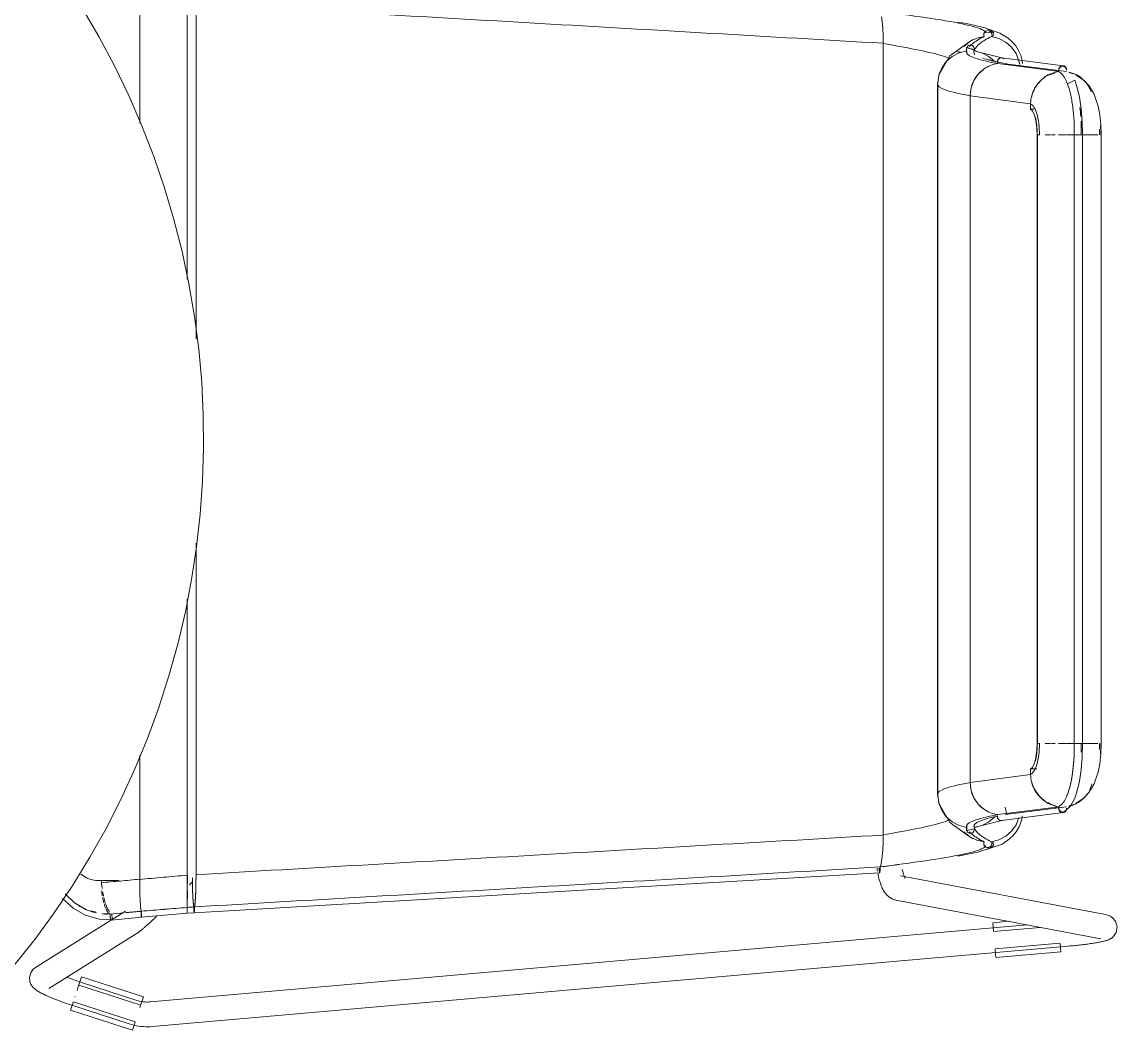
# Model space of a CAD drawing. Header units: millimetres. Extents: x 155927 to 317870, y -36033 to 97293.
# Drawn here: x 228185 to 228715, y 24823 to 25312 of the extents above; entities that cross this region are included whole.
import ezdxf

# ---------------------------------------------------------------- set-up
doc = ezdxf.new("R2010")
doc.units = ezdxf.units.MM
doc.header["$MEASUREMENT"] = 0
doc.layers.add('I-FURN', color=8, linetype='CONTINUOUS', lineweight=9)

msp = doc.modelspace()

# ---------------------------------------------------------------- linework, layer by layer
at = {"layer": 'I-FURN'}
for p, q in [((228242.17, 25322.65), (228242.17, 25262.53)), ((228242.17, 25262.53), (228242.17, 25322.65)), ((228222.41, 25304.48), (228214.33, 25318.29)), ((228265.14, 25187.07), (228265.14, 25320.71)), ((228265.14, 25320.71), (228265.14, 25187.07)), ((228269.46, 25157.85), (228269.46, 25320.44)), ((228269.46, 25320.44), (228269.46, 25157.85)), ((228601.74, 25311.6), (228601.43, 25314.09)), ((228601.74, 25311.6), (228601.97, 25308.54)), ((228601.98, 25308.49), (228601.74, 25311.6)), ((228642.45, 25310.76), (228638.39, 25311.5)), ((228650.97, 25308.87), (228642.45, 25310.76)), ((228601.98, 25308.5), (228602.13, 25305.02)), ((228602.13, 25304.96), (228601.98, 25308.49)), ((228650.89, 25305.52), (228650.98, 25306.01)), ((228650.98, 25306.01), (228650.89, 25305.52)), ((228650.92, 25305.02), (228650.89, 25305.52)), ((228650.89, 25305.52), (228650.92, 25305.02)), ((228658.6, 25306.2), (228650.97, 25308.87)), ((228650.98, 25306.01), (228651.19, 25306.46)), ((228651.19, 25306.46), (228650.98, 25306.01)), ((228651.19, 25306.46), (228651.51, 25306.84)), ((228651.51, 25306.84), (228651.19, 25306.46)), ((228651.91, 25307.13), (228651.51, 25306.84)), ((228651.51, 25306.84), (228651.91, 25307.12)), ((228651.91, 25307.12), (228652.37, 25307.31)), ((228652.37, 25307.31), (228651.91, 25307.13)), ((228655.8, 25306.57), (228651.95, 25306.37)), ((228652.37, 25307.31), (228652.85, 25307.37)), ((228652.85, 25307.37), (228652.37, 25307.31)), ((228652.85, 25307.37), (228653.34, 25307.29)), ((228653.34, 25307.3), (228652.85, 25307.37)), ((228653.79, 25307.1), (228653.34, 25307.3)), ((228653.34, 25307.29), (228653.79, 25307.1)), ((228653.79, 25307.1), (228654.19, 25306.8)), ((228654.19, 25306.8), (228653.79, 25307.1)), ((228654.19, 25306.8), (228654.49, 25306.41)), ((228654.5, 25306.41), (228654.19, 25306.8)), ((228654.49, 25306.41), (228654.69, 25305.95)), ((228654.69, 25305.96), (228654.5, 25306.41)), ((228654.77, 25305.46), (228654.69, 25305.96)), ((228654.69, 25305.95), (228654.76, 25305.46)), ((228655.48, 25305.4), (228655.8, 25306.57)), ((228662.71, 25303.7), (228658.6, 25306.2)), ((228229.92, 25290.36), (228222.41, 25304.48)), ((228602.13, 25304.96), (228602.19, 25301.27)), ((228602.19, 25301.19), (228602.13, 25304.96)), ((228602.19, 24917.79), (228602.19, 25301.19)), ((228602.19, 25301.19), (228602.19, 24917.79)), ((228634.52, 25295.19), (228644.06, 25302.17)), ((228644.13, 25302.12), (228641.3, 25299.72)), ((228641.3, 25299.72), (228644.13, 25302.11)), ((228643.08, 25299.82), (228643.48, 25300.12)), ((228643.48, 25300.12), (228643.08, 25299.83)), ((228643.48, 25300.12), (228643.95, 25300.31)), ((228643.94, 25300.31), (228643.48, 25300.12)), ((228644.44, 25300.38), (228643.94, 25300.31)), ((228643.95, 25300.31), (228644.44, 25300.37)), ((228644.06, 25302.17), (228645.81, 25303.06)), ((228647.46, 25303.76), (228644.13, 25302.12)), ((228644.13, 25302.11), (228647.46, 25303.75)), ((228644.93, 25300.31), (228644.44, 25300.38)), ((228644.44, 25300.37), (228644.93, 25300.31)), ((228644.93, 25300.31), (228645.39, 25300.12)), ((228645.39, 25300.12), (228644.93, 25300.31)), ((228645.39, 25300.12), (228645.79, 25299.82)), ((228645.79, 25299.83), (228645.39, 25300.12)), ((228647.46, 25303.75), (228651.07, 25304.54)), ((228651.07, 25304.54), (228647.46, 25303.76)), ((228651.07, 25304.54), (228650.92, 25305.02)), ((228650.92, 25305.02), (228651.07, 25304.54)), ((228654.72, 25304.96), (228654.56, 25304.49)), ((228654.56, 25304.49), (228654.72, 25304.96)), ((228658.19, 25303.59), (228654.56, 25304.49)), ((228661.51, 25301.85), (228658.19, 25303.59)), ((228664.33, 25299.37), (228661.51, 25301.85)), ((228664.68, 25301.96), (228662.71, 25303.7)), ((228666.36, 25299.98), (228664.68, 25301.96)), ((228629.41, 25286.53), (228634.52, 25295.19)), ((228635.57, 25294.89), (228632.7, 25292.38)), ((228632.71, 25292.38), (228635.58, 25294.88)), ((228638.97, 25296.64), (228635.57, 25294.89)), ((228635.58, 25294.88), (228638.97, 25296.64)), ((228642.68, 25297.54), (228638.97, 25296.64)), ((228642.48, 25298.5), (228642.57, 25298.99)), ((228642.56, 25298.99), (228642.48, 25298.5)), ((228642.52, 25298), (228642.48, 25298.5)), ((228642.48, 25298.5), (228642.52, 25298.01)), ((228642.52, 25298.01), (228642.68, 25297.54)), ((228642.68, 25297.53), (228642.52, 25298)), ((228642.77, 25299.45), (228642.56, 25298.99)), ((228642.57, 25298.99), (228642.77, 25299.44)), ((228646.47, 25298.21), (228642.58, 25299.05)), ((228648.04, 25297.18), (228642.71, 25299.35)), ((228643.08, 25299.83), (228642.77, 25299.45)), ((228642.77, 25299.44), (228643.08, 25299.82)), ((228646.1, 25299.45), (228645.79, 25299.83)), ((228645.79, 25299.82), (228646.1, 25299.44)), ((228646.31, 25298.99), (228646.1, 25299.45)), ((228646.1, 25299.44), (228646.3, 25298.99)), ((228646.19, 25297.54), (228646.35, 25298.01)), ((228646.35, 25298), (228646.19, 25297.53)), ((228649.9, 25296.64), (228646.19, 25297.54)), ((228646.19, 25297.53), (228647.91, 25297.24)), ((228646.3, 25298.99), (228646.39, 25298.5)), ((228646.39, 25298.5), (228646.31, 25298.99)), ((228646.39, 25298.5), (228646.35, 25298)), ((228646.35, 25298.01), (228646.39, 25298.5)), ((228659.65, 25294.21), (228648.04, 25297.18)), ((228653.3, 25294.89), (228649.9, 25296.64)), ((228656.17, 25292.38), (228653.3, 25294.89)), ((228666.51, 25296.29), (228664.33, 25299.37)), ((228667.74, 25297.79), (228666.36, 25299.98)), ((228667.91, 25292.77), (228666.51, 25296.29)), ((228668.76, 25295.42), (228667.74, 25297.79)), ((228669.42, 25292.91), (228668.76, 25295.42)), ((228236.87, 25275.95), (228229.92, 25290.36)), ((228629.34, 25286.38), (228630.71, 25289.56)), ((228630.53, 25289.24), (228632.71, 25292.38)), ((228632.7, 25292.38), (228630.53, 25289.24)), ((228653.27, 25293.38), (228655.7, 25292.63)), ((228655.7, 25292.63), (228661.99, 25291.25)), ((228657.55, 25292.85), (228657.47, 25292.36)), ((228657.47, 25292.36), (228657.51, 25291.86)), ((228657.74, 25293.31), (228657.55, 25292.85)), ((228687.37, 25287.55), (228657.67, 25291.39)), ((228658.04, 25293.69), (228657.74, 25293.31)), ((228658.43, 25293.98), (228658.04, 25293.69)), ((228658.87, 25294.17), (228658.43, 25293.98)), ((228659.34, 25294.24), (228658.87, 25294.17)), ((228659.81, 25294.17), (228659.34, 25294.24)), ((228689.35, 25290.37), (228659.57, 25294.22)), ((228660.25, 25293.98), (228659.81, 25294.17)), ((228660.63, 25293.69), (228660.25, 25293.98)), ((228690.91, 25287.53), (228661.21, 25291.37)), ((228667.9, 25292.77), (228668.27, 25291.02)), ((228668.28, 25291.03), (228667.91, 25292.77)), ((228669.57, 25291.49), (228669.42, 25292.91)), ((228628.54, 25281.34), (228629.34, 25286.38)), ((228628.69, 25281.88), (228629.17, 25285.67)), ((228629.16, 25285.67), (228628.69, 25281.88)), ((228630.53, 25289.24), (228629.16, 25285.67)), ((228629.17, 25285.67), (228630.53, 25289.24)), ((228648.16, 25286.28), (228646.08, 25283.16)), ((228650.9, 25288.76), (228648.16, 25286.28)), ((228687.38, 25287.99), (228685.48, 25288.23)), ((228695.54, 25285.89), (228695.34, 25285.99)), ((228699.43, 25283.21), (228695.54, 25285.89)), ((228628.54, 25281.35), (228628.54, 24976.55)), ((228628.69, 24937.1), (228628.69, 25281.88)), ((228628.69, 25281.88), (228628.69, 24937.1)), ((228644.77, 25279.62), (228644.29, 25275.85)), ((228646.08, 25283.16), (228644.77, 25279.62)), ((228694.93, 25283.35), (228691.39, 25281.59)), ((228696.1, 25279.89), (228694.93, 25283.35)), ((228697.19, 25275.2), (228696.1, 25279.89)), ((228701.73, 25280.74), (228699.43, 25283.21)), ((228704.12, 25276.85), (228701.73, 25280.74)), ((228243.24, 25261.27), (228236.87, 25275.95)), ((228644.29, 25275.85), (228673.57, 25271.99)), ((228644.29, 24943.14), (228644.29, 25275.85)), ((228644.29, 25275.85), (228644.29, 24943.14)), ((228698.04, 25269.58), (228697.19, 25275.2)), ((228706.25, 25270.8), (228704.12, 25276.85)), ((228673.57, 25271.99), (228673.5, 25269.27)), ((228675.16, 25269.27), (228673.5, 25269.27)), ((228673.5, 25269.27), (228674.36, 25268.63)), ((228674.36, 25268.63), (228675.15, 25267.28)), ((228698.53, 25263.46), (228698.04, 25269.58)), ((228707.04, 25266.77), (228706.25, 25270.8)), ((228675.15, 25267.28), (228675.82, 25265.3)), ((228675.82, 25265.3), (228676.33, 25262.81)), ((228698.62, 25256.92), (228698.53, 25263.46)), ((228707.54, 25261.95), (228707.04, 25266.77)), ((228249.01, 25246.35), (228243.24, 25261.27)), ((228676.33, 25262.81), (228676.65, 25259.95)), ((228676.65, 25259.95), (228676.76, 25256.92)), ((228707.66, 25256.92), (228707.54, 25261.95)), ((228676.76, 25256.92), (228676.76, 24962.06)), ((228676.82, 24962.07), (228676.82, 25256.92)), ((228680.67, 25256.92), (228683.13, 25256.92)), ((228683.65, 25256.92), (228685.49, 25256.92)), ((228687.12, 25256.92), (228690.68, 25256.92)), ((228694.69, 25256.92), (228690.87, 25256.92)), ((228690.87, 25256.92), (228694.69, 25256.92)), ((228694.66, 25256.92), (228694.66, 24962.07)), ((228694.77, 25256.92), (228698.62, 25256.92)), ((228694.99, 25256.92), (228694.77, 25256.92)), ((228695.32, 25256.92), (228694.99, 25256.92)), ((228695.74, 25256.92), (228695.32, 25256.92)), ((228696.21, 25256.92), (228695.74, 25256.92)), ((228696.71, 25256.92), (228696.21, 25256.92)), ((228697.2, 25256.92), (228696.71, 25256.92)), ((228697.66, 25256.92), (228697.2, 25256.92)), ((228698.05, 25256.92), (228697.66, 25256.92)), ((228698.35, 25256.92), (228698.05, 25256.92)), ((228698.55, 25256.92), (228698.35, 25256.92)), ((228698.37, 25256.92), (228701.39, 25256.92)), ((228701.4, 25256.92), (228698.38, 25256.92)), ((228698.62, 25256.92), (228698.55, 25256.92)), ((228698.62, 24962.07), (228698.62, 25256.92)), ((228701.56, 25256.92), (228704.14, 25256.92)), ((228704.41, 25256.92), (228706.17, 25256.92)), ((228707.36, 25256.92), (228707.64, 25256.92)), ((228707.66, 25256.92), (228707.49, 25256.92)), ((228707.66, 24962.07), (228707.66, 25256.92)), ((228254.18, 25231.21), (228249.01, 25246.35)), ((228258.75, 25215.88), (228254.18, 25231.21)), ((228262.69, 25200.37), (228258.75, 25215.88)), ((228266.01, 25184.72), (228262.69, 25200.37)), ((228268.71, 25168.95), (228266.01, 25184.72)), ((228270.77, 25153.09), (228268.71, 25168.95)), ((228272.19, 25137.15), (228270.77, 25153.09)), ((228272.98, 25121.17), (228272.19, 25137.15)), ((228273.13, 25105.17), (228272.98, 25121.17)), ((228272.64, 25089.18), (228273.13, 25105.17)), ((228271.5, 25073.22), (228272.64, 25089.18)), ((228269.74, 25057.32), (228271.5, 25073.22)), ((228267.33, 25041.5), (228269.74, 25057.32)), ((228269.46, 24898.54), (228269.46, 25059.11)), ((228269.46, 25059.11), (228269.46, 24898.54)), ((228264.3, 25025.8), (228267.33, 25041.5)), ((228265.14, 24898.28), (228265.14, 25032.02)), ((228265.14, 25032.02), (228265.14, 24898.28)), ((228260.64, 25010.22), (228264.3, 25025.8)), ((228256.36, 24994.81), (228260.64, 25010.22)), ((228251.47, 24979.57), (228256.36, 24994.81)), ((228245.97, 24964.55), (228251.47, 24979.57)), ((228628.54, 24976.55), (228628.54, 24937.64)), ((228239.87, 24949.76), (228245.97, 24964.55)), ((228676.76, 24962.06), (228676.65, 24959.03)), ((228683.13, 24962.07), (228680.67, 24962.07)), ((228685.49, 24962.07), (228683.65, 24962.07)), ((228690.68, 24962.07), (228687.12, 24962.07)), ((228690.87, 24962.07), (228694.69, 24962.07)), ((228694.69, 24962.07), (228690.87, 24962.07)), ((228694.58, 24955.84), (228694.66, 24962.07)), ((228698.62, 24962.07), (228694.66, 24962.07)), ((228694.66, 24962.07), (228694.77, 24962.07)), ((228694.77, 24962.07), (228694.99, 24962.07)), ((228694.99, 24962.07), (228695.32, 24962.07)), ((228695.32, 24962.07), (228695.74, 24962.07)), ((228695.74, 24962.07), (228696.21, 24962.07)), ((228696.21, 24962.07), (228696.71, 24962.07)), ((228696.71, 24962.07), (228697.2, 24962.07)), ((228697.2, 24962.07), (228697.66, 24962.07)), ((228697.66, 24962.07), (228698.05, 24962.07)), ((228698.05, 24962.07), (228698.35, 24962.07)), ((228698.35, 24962.07), (228698.55, 24962.07)), ((228701.39, 24962.07), (228698.37, 24962.07)), ((228698.38, 24962.07), (228701.4, 24962.07)), ((228698.62, 24962.07), (228698.53, 24955.52)), ((228698.55, 24962.07), (228698.62, 24962.07)), ((228704.14, 24962.07), (228701.56, 24962.07)), ((228706.17, 24962.07), (228704.41, 24962.07)), ((228707.64, 24962.07), (228707.36, 24962.07)), ((228707.49, 24962.07), (228707.66, 24962.07)), ((228707.66, 24962.07), (228707.54, 24957.04)), ((228242.17, 24956.45), (228242.17, 24896.33)), ((228242.17, 24896.33), (228242.17, 24956.45)), ((228676.33, 24956.18), (228675.82, 24953.68)), ((228676.65, 24959.03), (228676.33, 24956.18)), ((228694.05, 24949.28), (228694.58, 24955.84)), ((228698.53, 24955.52), (228698.04, 24949.4)), ((228707.54, 24957.04), (228707.04, 24952.21)), ((228674.36, 24950.35), (228673.5, 24949.71)), ((228675.15, 24951.7), (228674.36, 24950.35)), ((228675.82, 24953.68), (228675.15, 24951.7)), ((228707.04, 24952.21), (228706.25, 24948.18)), ((228233.19, 24935.22), (228239.87, 24949.76)), ((228673.57, 24947), (228644.29, 24943.14)), ((228673.5, 24949.71), (228676.5, 24949.71)), ((228673.5, 24949.71), (228673.57, 24947)), ((228692.49, 24940.83), (228693.45, 24945.26)), ((228693.45, 24945.26), (228694.05, 24949.28)), ((228698.04, 24949.4), (228697.19, 24943.78)), ((228706.25, 24948.18), (228704.12, 24942.13)), ((228644.29, 24943.14), (228644.77, 24939.37)), ((228691.39, 24937.4), (228692.49, 24940.83)), ((228697.19, 24943.78), (228696.1, 24939.09)), ((228704.12, 24942.13), (228701.73, 24938.25)), ((228225.94, 24920.96), (228233.19, 24935.22)), ((228628.54, 24937.64), (228629.34, 24932.6)), ((228629.17, 24933.31), (228628.69, 24937.1)), ((228628.69, 24937.1), (228629.16, 24933.31)), ((228644.77, 24939.37), (228646.08, 24935.82)), ((228646.08, 24935.82), (228648.16, 24932.71)), ((228694.93, 24935.64), (228692.75, 24931.52)), ((228696.1, 24939.09), (228694.93, 24935.64)), ((228699.43, 24935.77), (228695.54, 24933.09)), ((228701.73, 24938.25), (228699.43, 24935.77)), ((228629.16, 24933.31), (228630.53, 24929.74)), ((228630.53, 24929.74), (228629.17, 24933.31)), ((228629.34, 24932.6), (228630.71, 24929.42)), ((228629.41, 24932.45), (228634.52, 24923.8)), ((228632.71, 24926.61), (228630.53, 24929.74)), ((228630.53, 24929.74), (228632.7, 24926.6)), ((228648.16, 24932.71), (228650.9, 24930.22)), ((228687.37, 24931.43), (228657.67, 24927.59)), ((228661.21, 24927.61), (228690.91, 24931.45)), ((228661.99, 24927.73), (228661.3, 24931.22)), ((228689.72, 24931.3), (228685.48, 24930.75)), ((228692.75, 24931.52), (228689.85, 24928.97)), ((228695.54, 24933.09), (228695.34, 24933)), ((228632.7, 24926.6), (228635.57, 24924.09)), ((228635.58, 24924.1), (228632.71, 24926.61)), ((228634.52, 24923.8), (228644.06, 24916.81)), ((228635.57, 24924.09), (228638.97, 24922.34)), ((228638.97, 24922.35), (228635.58, 24924.1)), ((228659.65, 24924.77), (228648.04, 24921.8)), ((228649.9, 24922.34), (228653.3, 24924.09)), ((228653.3, 24924.09), (228656.17, 24926.6)), ((228657.51, 24927.12), (228657.47, 24926.62)), ((228657.47, 24926.62), (228657.55, 24926.13)), ((228657.55, 24926.13), (228657.74, 24925.68)), ((228657.74, 24925.68), (228658.04, 24925.29)), ((228658.04, 24925.29), (228658.43, 24925)), ((228658.43, 24925), (228658.87, 24924.81)), ((228658.87, 24924.81), (228659.34, 24924.74)), ((228659.34, 24924.74), (228659.81, 24924.81)), ((228659.57, 24924.76), (228689.35, 24928.61)), ((228659.81, 24924.81), (228660.25, 24925)), ((228666.51, 24922.7), (228667.91, 24926.21)), ((228667.95, 24921.62), (228669.24, 24925.22)), ((228669.24, 24925.22), (228669.48, 24927)), ((228218.11, 24907), (228225.94, 24920.96)), ((228638.97, 24922.34), (228642.68, 24921.45)), ((228644.13, 24916.87), (228641.3, 24919.27)), ((228641.3, 24919.26), (228644.13, 24916.86)), ((228642.48, 24920.48), (228642.52, 24920.98)), ((228642.52, 24920.98), (228642.48, 24920.48)), ((228642.57, 24919.99), (228642.48, 24920.48)), ((228642.48, 24920.48), (228642.56, 24919.99)), ((228642.52, 24920.98), (228642.68, 24921.45)), ((228642.68, 24921.45), (228642.52, 24920.98)), ((228642.56, 24919.99), (228642.77, 24919.54)), ((228642.77, 24919.54), (228642.57, 24919.99)), ((228642.58, 24919.93), (228646.47, 24920.77)), ((228642.67, 24922.52), (228642.71, 24919.64)), ((228643.08, 24919.16), (228642.77, 24919.54)), ((228642.77, 24919.54), (228643.08, 24919.15)), ((228643.48, 24918.86), (228643.08, 24919.16)), ((228643.08, 24919.15), (228643.48, 24918.86)), ((228643.95, 24918.68), (228643.48, 24918.86)), ((228643.48, 24918.86), (228643.94, 24918.67)), ((228643.94, 24918.67), (228644.44, 24918.61)), ((228644.44, 24918.61), (228643.95, 24918.68)), ((228644.93, 24918.68), (228644.44, 24918.61)), ((228644.44, 24918.61), (228644.93, 24918.67)), ((228645.39, 24918.86), (228644.93, 24918.68)), ((228644.93, 24918.67), (228645.39, 24918.86)), ((228645.79, 24919.16), (228645.39, 24918.86)), ((228645.39, 24918.86), (228645.79, 24919.15)), ((228646.1, 24919.54), (228645.79, 24919.16)), ((228645.79, 24919.15), (228646.1, 24919.54)), ((228646.3, 24919.99), (228646.1, 24919.54)), ((228646.1, 24919.54), (228646.31, 24919.99)), ((228648.04, 24921.8), (228646.17, 24921.48)), ((228646.19, 24921.45), (228649.9, 24922.34)), ((228647.91, 24921.75), (228646.19, 24921.45)), ((228646.19, 24921.45), (228646.35, 24920.98)), ((228646.35, 24920.98), (228646.19, 24921.45)), ((228646.39, 24920.48), (228646.3, 24919.99)), ((228646.31, 24919.99), (228646.39, 24920.48)), ((228646.35, 24920.98), (228646.39, 24920.48)), ((228646.39, 24920.48), (228646.35, 24920.98)), ((228661.51, 24917.13), (228664.33, 24919.61)), ((228664.33, 24919.61), (228666.51, 24922.7)), ((228664.83, 24917.18), (228666.61, 24919.35)), ((228666.61, 24919.35), (228667.95, 24921.62)), ((228601.98, 24910.49), (228602.13, 24914.02)), ((228602.13, 24913.96), (228601.98, 24910.49)), ((228602.13, 24914.02), (228602.19, 24917.79)), ((228602.19, 24917.71), (228602.13, 24914.02)), ((228644.06, 24916.81), (228645.81, 24915.92)), ((228647.46, 24915.23), (228644.13, 24916.87)), ((228644.13, 24916.86), (228647.46, 24915.22)), ((228651.07, 24914.44), (228647.46, 24915.23)), ((228647.46, 24915.22), (228651.07, 24914.44)), ((228648.05, 24909.39), (228659.76, 24913.37)), ((228650.89, 24913.46), (228650.92, 24913.96)), ((228650.92, 24913.96), (228650.89, 24913.46)), ((228650.98, 24912.97), (228650.89, 24913.46)), ((228650.89, 24913.46), (228650.98, 24912.97)), ((228650.92, 24913.96), (228651.07, 24914.44)), ((228651.07, 24914.44), (228650.92, 24913.96)), ((228651.19, 24912.52), (228650.98, 24912.97)), ((228650.98, 24912.97), (228651.19, 24912.52)), ((228654.69, 24913.03), (228654.49, 24912.57)), ((228654.5, 24912.57), (228654.69, 24913.03)), ((228654.56, 24914.49), (228658.19, 24915.39)), ((228654.56, 24914.49), (228654.72, 24914.02)), ((228654.72, 24914.02), (228654.56, 24914.49)), ((228654.76, 24913.52), (228654.69, 24913.03)), ((228654.69, 24913.03), (228654.77, 24913.52)), ((228654.72, 24914.02), (228654.76, 24913.52)), ((228654.77, 24913.52), (228654.72, 24914.02)), ((228658.19, 24915.39), (228661.51, 24917.13)), ((228659.76, 24913.37), (228662.59, 24915.19)), ((228662.59, 24915.19), (228664.83, 24917.18)), ((228601.74, 24907.39), (228601.98, 24910.49)), ((228601.97, 24910.44), (228601.74, 24907.38)), ((228638.39, 24907.48), (228648.05, 24909.39)), ((228651.51, 24912.15), (228651.19, 24912.52)), ((228651.19, 24912.52), (228651.51, 24912.14)), ((228651.91, 24911.86), (228651.51, 24912.15)), ((228651.51, 24912.14), (228651.91, 24911.85)), ((228652.37, 24911.68), (228651.91, 24911.86)), ((228651.91, 24911.85), (228652.37, 24911.67)), ((228652.85, 24911.62), (228652.37, 24911.68)), ((228652.37, 24911.67), (228652.85, 24911.61)), ((228653.34, 24911.69), (228652.85, 24911.62)), ((228652.85, 24911.61), (228653.34, 24911.69)), ((228653.79, 24911.89), (228653.34, 24911.69)), ((228653.34, 24911.69), (228653.79, 24911.88)), ((228654.19, 24912.19), (228653.79, 24911.89)), ((228653.79, 24911.88), (228654.19, 24912.18)), ((228654.49, 24912.57), (228654.19, 24912.19)), ((228654.19, 24912.18), (228654.5, 24912.57)), ((228209.74, 24893.37), (228218.11, 24907)), ((228601.06, 24903.14), (228600.66, 24902.24)), ((228600.66, 24902.24), (228601.06, 24903.14)), ((228601.06, 24903.14), (228601.43, 24904.89)), ((228601.43, 24904.88), (228601.06, 24903.14)), ((228601.43, 24904.89), (228601.74, 24907.39)), ((228601.74, 24907.35), (228601.43, 24904.89)), ((228265.14, 24894.49), (228265.14, 24898.28)), ((228265.14, 24898.28), (228265.14, 24894.49)), ((228265.27, 24898.26), (228265.27, 24894.48)), ((228265.27, 24894.48), (228265.27, 24898.26)), ((228268.56, 24880.09), (228600.47, 24899.37)), ((228269.43, 24894.76), (228269.46, 24898.54)), ((228599.34, 24900.9), (228599.24, 24901.62)), ((228599.45, 24900.18), (228599.34, 24900.9)), ((228599.69, 24898.79), (228599.56, 24899.48)), ((228599.82, 24898.11), (228599.69, 24898.79)), ((228599.97, 24897.44), (228599.82, 24898.11)), ((228600.12, 24896.78), (228599.97, 24897.44)), ((228600.26, 24901.73), (228600.26, 24901.23)), ((228600.26, 24901.23), (228600.26, 24901.73)), ((228600.26, 24901.23), (228600.27, 24900.74)), ((228600.27, 24900.74), (228600.26, 24901.23)), ((228600.27, 24900.74), (228600.29, 24900.29)), ((228600.29, 24900.29), (228600.27, 24900.74)), ((228600.29, 24900.29), (228600.32, 24899.91)), ((228600.32, 24899.91), (228600.29, 24900.29)), ((228600.32, 24899.91), (228600.37, 24899.62)), ((228600.37, 24899.62), (228600.32, 24899.91)), ((228600.37, 24899.62), (228600.42, 24899.44)), ((228600.42, 24899.44), (228600.37, 24899.62)), ((228600.42, 24899.44), (228600.47, 24899.38)), ((228600.47, 24899.37), (228600.42, 24899.44)), ((228600.47, 24899.38), (228600.53, 24899.45)), ((228600.53, 24899.44), (228600.47, 24899.37)), ((228600.53, 24899.45), (228600.58, 24899.64)), ((228600.58, 24899.64), (228600.53, 24899.44)), ((228600.58, 24899.64), (228600.62, 24899.94)), ((228600.62, 24899.94), (228600.58, 24899.64)), ((228600.62, 24899.94), (228600.65, 24900.33)), ((228600.65, 24900.32), (228600.62, 24899.94)), ((228600.65, 24900.33), (228600.67, 24900.78)), ((228600.67, 24900.78), (228600.65, 24900.32)), ((228600.68, 24901.77), (228600.66, 24902.24)), ((228600.66, 24902.24), (228600.68, 24901.77)), ((228600.67, 24900.78), (228600.68, 24901.27)), ((228600.68, 24901.27), (228600.67, 24900.78)), ((228600.68, 24901.27), (228600.68, 24901.77)), ((228600.68, 24901.77), (228600.68, 24901.27)), ((228709.84, 24879.16), (228610.55, 24897.97)), ((228611.58, 24900.52), (228611.48, 24901.01)), ((228611.68, 24900.05), (228611.58, 24900.52)), ((228611.78, 24899.61), (228611.68, 24900.05)), ((228611.89, 24899.19), (228611.78, 24899.61)), ((228612, 24898.79), (228611.89, 24899.19)), ((228612.1, 24898.43), (228612, 24898.79)), ((228612.21, 24898.09), (228612.1, 24898.43)), ((228612.32, 24897.79), (228612.21, 24898.09)), ((228612.42, 24897.52), (228612.32, 24897.79)), ((228612.51, 24897.28), (228612.42, 24897.52)), ((228612.6, 24897.09), (228612.51, 24897.28)), ((228612.68, 24896.94), (228612.6, 24897.09)), ((228200.83, 24880.08), (228209.74, 24893.37)), ((228222.38, 24895.63), (228232.13, 24895.63)), ((228223.62, 24894.63), (228223.62, 24895.68)), ((228242.17, 24896.33), (228242.2, 24892.57)), ((228242.2, 24892.48), (228242.17, 24896.21)), ((228242.27, 24889.04), (228242.2, 24892.48)), ((228242.2, 24892.47), (228242.27, 24889.04)), ((228265.15, 24890.92), (228265.14, 24894.49)), ((228265.14, 24894.49), (228265.15, 24890.92)), ((228266.3, 24893.59), (228267.82, 24895.05)), ((228267.67, 24897), (228267.7, 24894.75)), ((228267.7, 24894.75), (228267.77, 24891.2)), ((228269.35, 24891.19), (228269.43, 24894.76)), ((228600.28, 24896.14), (228600.12, 24896.78)), ((228600.45, 24895.51), (228600.28, 24896.14)), ((228600.64, 24894.89), (228600.45, 24895.51)), ((228600.83, 24894.29), (228600.64, 24894.89)), ((228601.04, 24893.69), (228600.83, 24894.29)), ((228601.26, 24893.11), (228601.04, 24893.69)), ((228601.49, 24892.54), (228601.26, 24893.11)), ((228601.74, 24891.98), (228601.49, 24892.54)), ((228602.02, 24891.43), (228601.74, 24891.98)), ((228612.72, 24896.85), (228612.68, 24896.94)), ((228612.77, 24896.78), (228612.72, 24896.85)), ((228612.78, 24896.75), (228612.77, 24896.78)), ((228209.96, 24882.23), (228204.81, 24886.98)), ((228210.55, 24884.92), (228206.08, 24889.18)), ((228242.27, 24889.04), (228242.39, 24885.94)), ((228242.39, 24885.94), (228242.27, 24888.97)), ((228265.16, 24887.79), (228265.15, 24890.92)), ((228265.15, 24890.92), (228265.16, 24887.79)), ((228265.17, 24885.29), (228265.16, 24887.79)), ((228265.16, 24887.79), (228265.17, 24885.28)), ((228265.25, 24887.81), (228265.24, 24885.31)), ((228265.24, 24885.3), (228265.25, 24887.8)), ((228265.26, 24890.93), (228265.25, 24887.81)), ((228265.25, 24887.8), (228265.26, 24890.93)), ((228267.77, 24891.2), (228267.9, 24888.08)), ((228267.9, 24888.08), (228268.06, 24885.58)), ((228269.07, 24885.56), (228269.23, 24888.06)), ((228269.23, 24888.06), (228269.35, 24891.19)), ((228602.31, 24890.9), (228602.02, 24891.43)), ((228602.63, 24890.36), (228602.31, 24890.9)), ((228602.99, 24889.82), (228602.63, 24890.36)), ((228603.39, 24889.29), (228602.99, 24889.82)), ((228603.84, 24888.76), (228603.39, 24889.29)), ((228604.36, 24888.24), (228603.84, 24888.76)), ((228604.96, 24887.73), (228604.36, 24888.24)), ((228605.65, 24887.24), (228604.96, 24887.73)), ((228606.44, 24886.8), (228605.65, 24887.24)), ((228607.33, 24886.44), (228606.44, 24886.8)), ((228608.32, 24886.18), (228607.33, 24886.44)), ((228215.98, 24878.84), (228209.96, 24882.23)), ((228216.38, 24881.55), (228210.55, 24884.92)), ((228242.39, 24885.94), (228242.54, 24883.46)), ((228242.54, 24883.46), (228242.39, 24885.9)), ((228242.54, 24883.46), (228242.72, 24881.72)), ((228242.72, 24881.72), (228242.54, 24883.44)), ((228242.91, 24880.84), (228242.72, 24881.72)), ((228242.72, 24881.72), (228242.91, 24880.83)), ((228265.18, 24883.54), (228265.17, 24885.28)), ((228265.17, 24885.28), (228265.18, 24883.54)), ((228265.2, 24882.65), (228265.18, 24883.54)), ((228265.18, 24883.54), (228265.2, 24882.65)), ((228265.2, 24882.18), (228265.2, 24882.65)), ((228265.2, 24882.65), (228265.2, 24882.18)), ((228265.2, 24881.68), (228265.2, 24882.18)), ((228265.2, 24882.18), (228265.2, 24881.68)), ((228265.2, 24881.19), (228265.2, 24881.68)), ((228265.2, 24881.68), (228265.2, 24881.19)), ((228265.2, 24880.74), (228265.2, 24881.19)), ((228265.2, 24881.19), (228265.2, 24880.74)), ((228265.21, 24882.66), (228265.21, 24882.19)), ((228265.21, 24882.19), (228265.21, 24882.66)), ((228265.21, 24882.19), (228265.21, 24881.69)), ((228265.21, 24881.69), (228265.21, 24882.19)), ((228265.21, 24881.69), (228265.21, 24881.2)), ((228265.21, 24881.2), (228265.21, 24881.69)), ((228265.21, 24881.2), (228265.21, 24880.75)), ((228265.21, 24880.75), (228265.21, 24881.2)), ((228265.24, 24885.31), (228265.23, 24883.56)), ((228265.23, 24883.55), (228265.24, 24885.3)), ((228268.06, 24885.58), (228268.25, 24883.83)), ((228268.25, 24883.83), (228268.46, 24882.93)), ((228268.46, 24882.93), (228268.45, 24882.46)), ((228268.45, 24882.46), (228268.45, 24881.96)), ((228268.45, 24881.96), (228268.46, 24881.47)), ((228268.46, 24881.47), (228268.47, 24881.02)), ((228268.66, 24882.92), (228268.87, 24883.81)), ((228268.67, 24882.45), (228268.66, 24882.92)), ((228268.66, 24881.01), (228268.67, 24881.46)), ((228268.67, 24881.95), (228268.67, 24882.45)), ((228268.67, 24881.46), (228268.67, 24881.95)), ((228268.87, 24883.81), (228269.07, 24885.56)), ((228608.32, 24886.18), (228707.61, 24867.37)), ((228191.39, 24867.16), (228200.83, 24880.08)), ((228228.55, 24876.63), (228191.78, 24853.6)), ((228222.5, 24876.97), (228215.98, 24878.84)), ((228229.4, 24876.68), (228222.5, 24876.97)), ((228228.51, 24876.56), (228243, 24877.98)), ((228235.36, 24880.9), (228228.92, 24876.86)), ((228242.9, 24880.37), (228242.91, 24880.84)), ((228242.91, 24880.83), (228242.9, 24880.36)), ((228242.9, 24879.87), (228242.9, 24880.37)), ((228242.9, 24880.36), (228242.9, 24879.86)), ((228242.9, 24879.38), (228242.9, 24879.87)), ((228242.9, 24879.86), (228242.9, 24879.37)), ((228242.91, 24878.93), (228242.9, 24879.38)), ((228242.9, 24879.37), (228242.91, 24878.92)), ((228242.93, 24878.54), (228242.91, 24878.93)), ((228242.91, 24878.92), (228242.93, 24878.54)), ((228242.93, 24878.54), (228242.95, 24878.24)), ((228242.95, 24878.25), (228242.93, 24878.54)), ((228242.95, 24878.24), (228242.98, 24878.05)), ((228243, 24877.99), (228242.98, 24878.06)), ((228242.98, 24878.05), (228243, 24877.98)), ((228243, 24877.99), (228265.2, 24879.81)), ((228243, 24877.98), (228243.03, 24878.05)), ((228243.03, 24878.05), (228243, 24877.99)), ((228243.05, 24878.24), (228243.03, 24878.05)), ((228243.03, 24878.05), (228243.05, 24878.23)), ((228243.05, 24878.23), (228243.07, 24878.53)), ((228243.07, 24878.53), (228243.05, 24878.24)), ((228243.07, 24878.53), (228243.09, 24878.91)), ((228243.09, 24878.91), (228243.07, 24878.53)), ((228243.09, 24878.91), (228243.1, 24879.36)), ((228243.1, 24879.36), (228243.09, 24878.91)), ((228243.1, 24880.35), (228243.1, 24880.82)), ((228243.1, 24880.82), (228243.1, 24880.35)), ((228243.1, 24879.36), (228243.11, 24879.85)), ((228243.11, 24879.85), (228243.1, 24879.36)), ((228247.41, 24875.57), (228247.82, 24875.95)), ((228247.82, 24875.95), (228248.25, 24876.34)), ((228248.25, 24876.34), (228248.68, 24876.74)), ((228248.68, 24876.74), (228249.13, 24877.16)), ((228249.13, 24877.16), (228249.58, 24877.58)), ((228249.58, 24877.58), (228250.04, 24878.01)), ((228250.04, 24878.01), (228250.51, 24878.45)), ((228265.2, 24880.36), (228265.2, 24880.74)), ((228265.2, 24880.74), (228265.2, 24880.36)), ((228265.2, 24880.07), (228265.2, 24880.36)), ((228265.2, 24880.36), (228265.2, 24880.06)), ((228268.56, 24880.08), (228265.2, 24879.82)), ((228265.21, 24879.88), (228265.2, 24879.82)), ((228265.2, 24879.82), (228265.2, 24879.88)), ((228265.2, 24879.88), (228265.2, 24879.81)), ((228265.2, 24879.81), (228265.21, 24879.88)), ((228265.21, 24880.75), (228265.21, 24880.37)), ((228265.21, 24880.36), (228265.21, 24880.75)), ((228268.47, 24881.02), (228268.49, 24880.64)), ((228268.49, 24880.64), (228268.51, 24880.34)), ((228268.51, 24880.34), (228268.53, 24880.15)), ((228268.53, 24880.15), (228268.56, 24880.09)), ((228268.56, 24880.09), (228268.59, 24880.15)), ((228268.59, 24880.15), (228268.62, 24880.34)), ((228268.62, 24880.34), (228268.64, 24880.63)), ((228268.64, 24880.63), (228268.66, 24881.01)), ((228663.15, 24875.92), (228655.26, 24875.23)), ((228710.26, 24879.07), (228709.84, 24879.16)), ((228710.78, 24878.94), (228710.26, 24879.07)), ((228711.4, 24878.72), (228710.78, 24878.94)), ((228712.2, 24878.35), (228711.4, 24878.72)), ((228713.28, 24877.6), (228712.2, 24878.35)), ((228714.6, 24876.02), (228713.28, 24877.6)), ((228714.6, 24876.02), (228715.44, 24873.27)), ((228198.15, 24843.43), (228241.74, 24870.73)), ((228241.74, 24870.73), (228242.06, 24870.95)), ((228242.06, 24870.95), (228242.32, 24871.13)), ((228242.32, 24871.13), (228242.55, 24871.31)), ((228242.55, 24871.31), (228242.77, 24871.48)), ((228242.77, 24871.48), (228242.99, 24871.66)), ((228242.99, 24871.66), (228243.22, 24871.85)), ((228243.22, 24871.85), (228243.46, 24872.05)), ((228243.46, 24872.05), (228243.71, 24872.27)), ((228243.71, 24872.27), (228243.98, 24872.49)), ((228243.98, 24872.49), (228244.26, 24872.74)), ((228244.26, 24872.74), (228244.55, 24873)), ((228244.55, 24873), (228244.86, 24873.27)), ((228244.86, 24873.27), (228245.19, 24873.56)), ((228245.19, 24873.56), (228245.52, 24873.86)), ((228245.52, 24873.86), (228245.87, 24874.17)), ((228245.87, 24874.17), (228246.24, 24874.5)), ((228246.24, 24874.5), (228246.62, 24874.85)), ((228246.62, 24874.85), (228247.01, 24875.2)), ((228247.01, 24875.2), (228247.41, 24875.57)), ((228671.89, 24874.19), (228247.39, 24836.9)), ((228655.44, 24873.18), (228655.26, 24875.23)), ((228655.62, 24871.12), (228655.44, 24873.18)), ((228655.63, 24870.99), (228678.23, 24872.98)), ((228715.44, 24873.27), (228714.95, 24870.51)), ((228181.45, 24854.63), (228191.39, 24867.16)), ((228687.78, 24865.31), (228656.37, 24862.55)), ((228703.77, 24865.29), (228703.17, 24865.2)), ((228704.36, 24865.38), (228703.77, 24865.29)), ((228704.92, 24865.48), (228704.36, 24865.38)), ((228705.47, 24865.57), (228704.92, 24865.48)), ((228706.01, 24865.66), (228705.47, 24865.57)), ((228706.52, 24865.76), (228706.01, 24865.66)), ((228707.02, 24865.85), (228706.52, 24865.76)), ((228707.5, 24865.95), (228707.02, 24865.85)), ((228707.96, 24866.04), (228707.5, 24865.95)), ((228708.4, 24866.14), (228707.96, 24866.04)), ((228708.83, 24866.24), (228708.4, 24866.14)), ((228709.24, 24866.35), (228708.83, 24866.24)), ((228709.64, 24866.45), (228709.24, 24866.35)), ((228710.04, 24866.57), (228709.64, 24866.45)), ((228710.43, 24866.69), (228710.04, 24866.57)), ((228710.84, 24866.83), (228710.43, 24866.69)), ((228711.26, 24867), (228710.84, 24866.83)), ((228711.74, 24867.22), (228711.26, 24867)), ((228712.3, 24867.52), (228711.74, 24867.22)), ((228713, 24868), (228712.3, 24867.52)), ((228713.91, 24868.86), (228713, 24868)), ((228714.95, 24870.51), (228713.91, 24868.86)), ((228248.44, 24824.94), (228691.76, 24863.89)), ((228656.56, 24860.36), (228656.38, 24862.42)), ((228656.74, 24858.32), (228656.56, 24860.36)), ((228688.15, 24861.08), (228656.74, 24858.32)), ((228687.79, 24865.18), (228687.97, 24863.12)), ((228687.97, 24863.12), (228688.15, 24861.08)), ((228691.92, 24863.9), (228691.76, 24863.89)), ((228692.67, 24863.97), (228691.92, 24863.9)), ((228693.42, 24864.04), (228692.67, 24863.97)), ((228694.17, 24864.11), (228693.42, 24864.04)), ((228694.91, 24864.19), (228694.17, 24864.11)), ((228695.65, 24864.26), (228694.91, 24864.19)), ((228696.38, 24864.34), (228695.65, 24864.26)), ((228697.11, 24864.42), (228696.38, 24864.34)), ((228697.83, 24864.5), (228697.11, 24864.42)), ((228698.54, 24864.59), (228697.83, 24864.5)), ((228699.24, 24864.67), (228698.54, 24864.59)), ((228699.92, 24864.76), (228699.24, 24864.67)), ((228700.6, 24864.84), (228699.92, 24864.76)), ((228701.26, 24864.93), (228700.6, 24864.84)), ((228701.91, 24865.02), (228701.26, 24864.93)), ((228702.55, 24865.11), (228701.91, 24865.02)), ((228703.17, 24865.2), (228702.55, 24865.11)), ((228189.43, 24850.97), (228188.85, 24848.75)), ((228190.66, 24852.7), (228189.43, 24850.97)), ((228190.66, 24852.7), (228191.78, 24853.6)), ((228188.85, 24848.75), (228189.02, 24846.77)), ((228189.02, 24846.77), (228189.54, 24845.39)), ((228189.54, 24845.39), (228190.11, 24844.48)), ((228190.11, 24844.48), (228190.63, 24843.85)), ((228207.04, 24848.79), (228207.66, 24848.56)), ((228207.66, 24848.56), (228208.3, 24848.32)), ((228208.3, 24848.32), (228208.94, 24848.09)), ((228208.94, 24848.09), (228209.6, 24847.85)), ((228209.6, 24847.85), (228210.26, 24847.62)), ((228210.26, 24847.62), (228210.94, 24847.38)), ((228210.94, 24847.38), (228211.62, 24847.15)), ((228211.62, 24847.15), (228212.3, 24846.92)), ((228212.63, 24844.93), (228211.83, 24842.45)), ((228212.3, 24846.92), (228212.99, 24846.69)), ((228212.66, 24845.03), (228242.67, 24835.34)), ((228212.7, 24845.15), (228213.33, 24847.12)), ((228212.99, 24846.69), (228213.68, 24846.46)), ((228213.33, 24847.12), (228213.96, 24849.07)), ((228213.68, 24846.46), (228214.01, 24846.35)), ((228243.97, 24839.38), (228213.96, 24849.07)), ((228240.82, 24837.64), (228214.01, 24846.35)), ((228190.63, 24843.85), (228191.09, 24843.38)), ((228191.09, 24843.38), (228191.52, 24843.02)), ((228191.52, 24843.02), (228191.92, 24842.7)), ((228191.92, 24842.7), (228192.31, 24842.43)), ((228192.31, 24842.43), (228192.7, 24842.17)), ((228192.7, 24842.17), (228193.09, 24841.93)), ((228193.09, 24841.93), (228193.49, 24841.69)), ((228193.49, 24841.69), (228193.9, 24841.46)), ((228193.9, 24841.46), (228194.33, 24841.23)), ((228194.33, 24841.23), (228194.77, 24841)), ((228194.77, 24841), (228195.22, 24840.77)), ((228195.22, 24840.77), (228195.7, 24840.54)), ((228195.7, 24840.54), (228196.19, 24840.31)), ((228196.19, 24840.31), (228196.7, 24840.07)), ((228196.7, 24840.07), (228197.22, 24839.84)), ((228197.22, 24839.84), (228197.77, 24839.6)), ((228197.77, 24839.6), (228198.33, 24839.35)), ((228198.33, 24839.35), (228198.91, 24839.11)), ((228198.91, 24839.11), (228199.51, 24838.86)), ((228199.51, 24838.86), (228200.12, 24838.61)), ((228210.89, 24839.56), (228210.83, 24839.36)), ((228243.97, 24839.38), (228243.34, 24837.43)), ((228200.12, 24838.61), (228200.74, 24838.36)), ((228200.74, 24838.36), (228201.38, 24838.11)), ((228201.38, 24838.11), (228202.03, 24837.86)), ((228202.03, 24837.86), (228202.7, 24837.6)), ((228202.7, 24837.6), (228203.38, 24837.35)), ((228203.38, 24837.35), (228204.07, 24837.09)), ((228204.07, 24837.09), (228204.77, 24836.84)), ((228204.77, 24836.84), (228205.47, 24836.58)), ((228205.47, 24836.58), (228206.19, 24836.33)), ((228206.19, 24836.33), (228206.91, 24836.08)), ((228206.91, 24836.08), (228207.64, 24835.83)), ((228207.64, 24835.83), (228208.37, 24835.58)), ((228208.37, 24835.58), (228209.11, 24835.33)), ((228208.75, 24832.92), (228209.38, 24834.87)), ((228209.11, 24835.33), (228209.85, 24835.09)), ((228209.38, 24834.87), (228210.02, 24836.84)), ((228209.85, 24835.09), (228210.3, 24834.94)), ((228240.06, 24827.27), (228210.05, 24836.96)), ((228210.3, 24834.94), (228237.12, 24826.23)), ((228240.85, 24837.63), (228240.82, 24837.64)), ((228241.49, 24837.44), (228240.85, 24837.63)), ((228242.13, 24837.28), (228241.49, 24837.44)), ((228242.77, 24837.14), (228242.13, 24837.28)), ((228242.63, 24835.24), (228242.26, 24834.08)), ((228243.34, 24837.43), (228242.7, 24835.46)), ((228243.43, 24837.02), (228242.77, 24837.14)), ((228244.08, 24836.93), (228243.43, 24837.02)), ((228244.74, 24836.87), (228244.08, 24836.93)), ((228245.4, 24836.84), (228244.74, 24836.87)), ((228246.07, 24836.83), (228245.4, 24836.84)), ((228246.73, 24836.85), (228246.07, 24836.83)), ((228247.39, 24836.89), (228246.73, 24836.85)), ((228238.75, 24823.23), (228208.75, 24832.92)), ((228237.12, 24826.23), (228238.21, 24825.9)), ((228238.21, 24825.9), (228239.31, 24825.61)), ((228239.39, 24825.18), (228238.75, 24823.23)), ((228239.31, 24825.61), (228240.43, 24825.37)), ((228240.02, 24827.15), (228239.39, 24825.18)), ((228240.43, 24825.37), (228241.56, 24825.17)), ((228241.56, 24825.17), (228242.69, 24825.02)), ((228242.69, 24825.02), (228243.82, 24824.91)), ((228243.82, 24824.91), (228244.96, 24824.85)), ((228244.96, 24824.85), (228246.11, 24824.83)), ((228246.11, 24824.83), (228247.25, 24824.86)), ((228247.25, 24824.86), (228248.39, 24824.94)), ((228248.39, 24824.94), (228248.44, 24824.94))]:
    msp.add_line(p, q, dxfattribs=at)
for centre, major_axis, ratio, start_param, end_param in [((228659.36, 25275.72), (0, -15.78), 0.955139, 3.495799, 3.737346), ((228659.36, 25275.72), (0, -15.78), 0.955139, 3.254129, 3.495629), ((228659.34, 25292.28), (0, -1.96), 0.955139, 2.379629, 4.923331), ((228659.36, 25275.72), (0, -15.78), 0.955139, 3.737469, 4.704147), ((228703.38, 25256.92), (0, 12.4), 0.287441, 4.712389, 4.932602), ((228691.91, 25256.92), (15.75, 0), 0.000004, 2.669107, 2.851347), ((228691.91, 24962.07), (15.75, 0), 0.000004, 3.431839, 3.614078), ((228703.38, 24962.06), (0, -12.4), 0.287441, 1.332781, 1.570796), ((228659.36, 24943.27), (0, -15.78), 0.955139, 4.720632, 5.68731), ((228659.36, 24943.27), (0, -15.78), 0.955139, 5.687432, 5.928979), ((228659.36, 24943.27), (0, -15.78), 0.955139, 5.929149, 6.170649), ((228659.34, 24926.71), (0, -1.96), 0.955139, 4.501447, 6.790779)]:
    msp.add_ellipse(centre, major_axis=major_axis, ratio=ratio, start_param=start_param, end_param=end_param, dxfattribs=at)
for points in [[(228269.46, 25320.44), (228324.98, 25317.25), (228380.51, 25314.05), (228435.95, 25310.86)], [(228435.95, 25310.86), (228491.41, 25307.66), (228546.83, 25304.47), (228602.19, 25301.27)], [(228638.22, 25297.14), (228638.69, 25297.09), (228639.16, 25297.03), (228639.62, 25296.98)], [(228642.68, 25297.53), (228642.13, 25296.51), (228644.1, 25294.46), (228652.16, 25292.42), (228657.67, 25291.39)], [(228646.19, 25297.53), (228645.9, 25296.99), (228646.04, 25296.44), (228646.61, 25295.9)], [(228650.34, 25294), (228652.24, 25293.34), (228655.04, 25292.68), (228658.09, 25292.02)], [(228687.37, 25287.55), (228686.13, 25287.4), (228683.75, 25286.82), (228680.41, 25285.06), (228677.57, 25282.53), (228675.38, 25279.38), (228673.97, 25275.78), (228673.61, 25273.28), (228673.57, 25271.99)], [(228681.86, 25285.57), (228683, 25286.2), (228684.23, 25286.57), (228685.47, 25286.88)], [(228687.36, 25287.35), (228688.09, 25287), (228689.49, 25285.69), (228690.76, 25283.22), (228691.33, 25281.76)], [(228692.24, 25287.08), (228692.92, 25286.93), (228693.6, 25286.72), (228694.26, 25286.47)], [(228628.69, 25281.88), (228628.59, 25281.7), (228628.54, 25281.53), (228628.54, 25281.35)], [(228673.58, 25271.74), (228674.14, 25271.61), (228675.24, 25270.67), (228676.63, 25267.34), (228677.59, 25262.55), (228677.85, 25258.81), (228677.88, 25256.92)], [(228697.41, 25270.07), (228697.59, 25268.66), (228697.76, 25267.21), (228697.86, 25265.73)], [(228676.81, 25257.76), (228676.75, 25260.53), (228676.39, 25263.08), (228675.87, 25265.3)], [(228697.98, 25263.52), (228698.09, 25261.34), (228698.13, 25259.14), (228698.09, 25256.92)], [(228707.38, 25261.52), (228707.51, 25260.05), (228707.57, 25258.5), (228707.57, 25256.92)], [(228677.88, 24962.06), (228677.82, 24958.28), (228676.86, 24950.88), (228674.69, 24947.5), (228673.58, 24947.24)], [(228675.87, 24953.69), (228676.41, 24955.74), (228676.7, 24958.45), (228676.79, 24961.23)], [(228694.69, 24962.07), (228694.73, 24959.72), (228694.66, 24955.07), (228694.24, 24950.5), (228693.95, 24948.33)], [(228698.09, 24962.07), (228698.11, 24960.64), (228698.11, 24959.22), (228698.07, 24957.8)], [(228707.57, 24962.07), (228707.57, 24960.35), (228707.5, 24958.68), (228707.35, 24957.1)], [(228673.57, 24947), (228673.61, 24945.7), (228673.97, 24943.2), (228675.38, 24939.6), (228677.57, 24936.45), (228680.41, 24933.92), (228683.75, 24932.16), (228686.13, 24931.58), (228687.37, 24931.43)], [(228702.18, 24939.68), (228702.61, 24940.57), (228703.01, 24941.49), (228703.25, 24942.45)], [(228628.54, 24937.64), (228628.54, 24937.46), (228628.59, 24937.28), (228628.69, 24937.1)], [(228685.46, 24931.99), (228684.21, 24932.3), (228682.98, 24932.78), (228681.84, 24933.41)], [(228687.18, 24930.67), (228687.17, 24930.84), (228687.17, 24931.01), (228687.21, 24931.17)], [(228694.25, 24932.52), (228693.62, 24932.27), (228692.97, 24932.11), (228692.31, 24931.97)], [(228642.68, 24921.45), (228642.13, 24922.47), (228644.1, 24924.52), (228652.16, 24926.57), (228657.67, 24927.59)], [(228602.19, 24917.71), (228546.83, 24914.52), (228491.41, 24911.32), (228435.95, 24908.13)], [(228435.95, 24908.13), (228380.49, 24904.93), (228324.98, 24901.74), (228269.46, 24898.54)], [(228600.67, 24902.26), (228603.73, 24902.64), (228606.82, 24903.03), (228609.88, 24903.42)], [(228253.65, 24897.24), (228249.82, 24896.9), (228245.99, 24896.56), (228242.17, 24896.21)], [(228265.14, 24898.28), (228261.31, 24897.93), (228257.47, 24897.59), (228253.65, 24897.24)], [(228600.66, 24902.24), (228545.42, 24899.02), (228434.83, 24892.58), (228324.07, 24886.14), (228268.66, 24882.92)], [(228223.62, 24895.68), (228223.11, 24895.64), (228222.61, 24895.62), (228222.1, 24895.62)], [(228223.62, 24894.63), (228226.65, 24894.89), (228232.79, 24895.44), (228239.04, 24896.03), (228242.17, 24896.33)], [(228223.64, 24893.57), (228223.63, 24893.92), (228223.62, 24894.28), (228223.62, 24894.63)], [(228223.81, 24893.58), (228223.88, 24892.98), (228223.96, 24892.4), (228224.04, 24891.82)], [(228224.09, 24888.28), (228223.96, 24889.13), (228223.85, 24890), (228223.79, 24890.91)], [(228224.72, 24885.05), (228224.53, 24885.79), (228224.37, 24886.59), (228224.22, 24887.43)], [(228224.3, 24890.1), (228224.42, 24889.42), (228224.55, 24888.77), (228224.69, 24888.11)], [(228224.84, 24887.44), (228225.05, 24886.52), (228225.28, 24885.58), (228225.53, 24884.73)], [(228225.59, 24882.4), (228225.34, 24882.99), (228225.11, 24883.64), (228224.9, 24884.38)], [(228225.68, 24884.4), (228225.95, 24883.59), (228226.23, 24882.78), (228226.53, 24882.23)], [(228227.95, 24879.4), (228227.56, 24879.54), (228226.81, 24880.11), (228226.11, 24881.25), (228225.79, 24881.95)], [(228226.64, 24881.98), (228226.96, 24881.34), (228227.27, 24880.95), (228227.6, 24880.62)], [(228265.2, 24882.65), (228261.48, 24882.35), (228254.04, 24881.74), (228246.62, 24881.14), (228242.91, 24880.84)], [(228254.05, 24881.73), (228250.39, 24881.43), (228246.74, 24881.13), (228243.1, 24880.82)], [(228258.89, 24882.13), (228258.48, 24882.1), (228258.07, 24882.06), (228257.66, 24882.03)], [(228265.2, 24882.65), (228265.77, 24882.7), (228266.93, 24882.79), (228268.08, 24882.88), (228268.66, 24882.92)], [(228265.21, 24882.66), (228265.75, 24882.7), (228266.84, 24882.79), (228267.92, 24882.88), (228268.46, 24882.93)], [(228218.56, 24881.07), (228219.27, 24880.8), (228219.99, 24880.62), (228220.73, 24880.49)], [(228226.42, 24879.43), (228225.6, 24879.44), (228224.77, 24879.48), (228223.95, 24879.57)], [(228225.18, 24879.55), (228225.82, 24879.49), (228226.48, 24879.48), (228227.13, 24879.48)], [(228227.95, 24879.4), (228230.08, 24879.61), (228232.22, 24879.81), (228234.39, 24880.02)], [(228235.37, 24880.12), (228237.87, 24880.35), (228240.38, 24880.59), (228242.91, 24880.83)], [(228236.01, 24880.12), (228238.36, 24880.35), (228240.72, 24880.59), (228243.1, 24880.82)]]:
    msp.add_open_spline(points, degree=3, dxfattribs=at)
for points, knots in [([(228600.66, 25316.74), (228608.21, 25315.72), (228623.42, 25313.69), (228641.86, 25310.64), (228650.16, 25308.2), (228651.76, 25306.78), (228651.95, 25306.37)], [0, 0, 0, 0, 0.25, 0.5, 0.75, 0.8499411, 0.8499411, 0.8499411, 0.8499411]), ([(228652.35, 25308.27), (228652.98, 25308.03), (228655.89, 25306.77), (228656.11, 25305.52), (228654.56, 25304.49)], [0.6929173, 0.6929173, 0.6929173, 0.6929173, 0.75, 1, 1, 1, 1]), ([(228602.19, 25301.19), (228607.58, 25300.22), (228618.36, 25298.27), (228629.07, 25295.84), (228633.31, 25294.38), (228634.46, 25293.89)], [0, 0, 0, 0, 0.25, 0.5, 0.625, 0.625, 0.625, 0.625]), ([(228651.07, 25304.54), (228648.66, 25303.38), (228646.01, 25301.75), (228644.34, 25300.12), (228643.94, 25299.66)], [0, 0, 0, 0, 0.5, 0.6963068, 0.6963068, 0.6963068, 0.6963068]), ([(228654.56, 25304.49), (228652.16, 25303.33), (228648.73, 25301.24), (228646.94, 25299.15), (228646.47, 25298.21)], [0, 0, 0, 0, 0.5, 0.9025383, 0.9025383, 0.9025383, 0.9025383]), ([(228690.95, 25288.4), (228690.95, 25288.55), (228690.94, 25288.77), (228690.87, 25289.06), (228690.77, 25289.33), (228690.59, 25289.65), (228690.3, 25289.97), (228689.94, 25290.2), (228689.59, 25290.33), (228689.28, 25290.38), (228689.01, 25290.39), (228688.74, 25290.35), (228688.49, 25290.28), (228688.24, 25290.17), (228687.93, 25289.97), (228687.6, 25289.65), (228687.37, 25289.25), (228687.25, 25288.9), (228687.2, 25288.64), (228687.18, 25288.48), (228687.18, 25288.4)], [0.1111111, 0.1111111, 0.1111111, 0.1111111, 0.1666667, 0.1944444, 0.2222222, 0.2777778, 0.3333333, 0.3888889, 0.4444444, 0.4791667, 0.5138889, 0.5486111, 0.5833333, 0.6180556, 0.6527778, 0.7222222, 0.7916667, 0.8263889, 0.8611111, 0.8888889, 0.8888889, 0.8888889, 0.8888889]), ([(228687.28, 25288.8), (228687.32, 25288.92), (228687.41, 25289.15), (228687.69, 25289.56), (228688.24, 25290.02), (228689.11, 25290.27), (228689.89, 25290.04), (228690.4, 25289.65), (228690.7, 25289.26), (228690.89, 25288.81), (228690.93, 25288.48), (228690.94, 25288.31)], [-0.8125, -0.8125, -0.8125, -0.8125, -0.765625, -0.71875, -0.625, -0.5, -0.375, -0.3125, -0.25, -0.1875, -0.125, -0.125, -0.125, -0.125]), ([(228674.12, 25275.52), (228674.44, 25276.76), (228675.87, 25280.28), (228678.33, 25283.58), (228680.49, 25284.72)], [-0.8333333, -0.8333333, -0.8333333, -0.8333333, -0.6666667, -0.3333333, -0.3333333, -0.3333333, -0.3333333]), ([(228700.17, 25282.42), (228699.37, 25283.37), (228697.56, 25285.04), (228694.74, 25286.64), (228692.83, 25287.1), (228692.09, 25287.26)], [0.5, 0.5, 0.5, 0.5, 0.6666667, 0.8333333, 0.9365189, 0.9365189, 0.9365189, 0.9365189]), ([(228628.54, 25281.34), (228628.54, 25280.52), (228630.92, 25278.69), (228638.56, 25276.85), (228644.29, 25275.85)], [0.0892847, 0.0892847, 0.0892847, 0.0892847, 0.5, 1, 1, 1, 1]), ([(228691.39, 25281.59), (228691.94, 25280.17), (228692.93, 25276.84), (228694.03, 25270.77), (228694.66, 25263.92), (228694.73, 25259.26), (228694.69, 25256.92)], [0.3397465, 0.3397465, 0.3397465, 0.3397465, 0.5, 0.6666667, 0.8333333, 0.9999948, 0.9999948, 0.9999948, 0.9999948]), ([(228702.81, 25277.79), (228702.63, 25278.3), (228702.06, 25279.65), (228701.32, 25280.9), (228700.79, 25281.63)], [0.260519, 0.260519, 0.260519, 0.260519, 0.3333333, 0.4544474, 0.4544474, 0.4544474, 0.4544474]), ([(228693.87, 24947.74), (228693.59, 24945.79), (228692.87, 24941.91), (228691.39, 24937), (228689.49, 24933.3), (228688.09, 24931.99), (228687.36, 24931.63)], [-0.6515127, -0.6515127, -0.6515127, -0.6515127, -0.5, -0.3333333, -0.1666667, 0, 0, 0, 0]), ([(228644.29, 24943.14), (228638.56, 24942.13), (228630.92, 24940.3), (228628.54, 24938.46), (228628.54, 24937.64)], [0, 0, 0, 0, 0.5, 0.9107154, 0.9107154, 0.9107154, 0.9107154]), ([(228680.49, 24934.27), (228678.43, 24935.7), (228675.93, 24938.64), (228674.36, 24942.22), (228674.12, 24943.46)], [-0.6666667, -0.6666667, -0.6666667, -0.6666667, -0.3333333, -0.1666667, -0.1666667, -0.1666667, -0.1666667]), ([(228692.02, 24931.64), (228692.79, 24931.8), (228694.7, 24932.37), (228697.56, 24933.93), (228699.74, 24935.93), (228700.75, 24937.32), (228701.02, 24937.72)], [0.0592823, 0.0592823, 0.0592823, 0.0592823, 0.1666667, 0.3333333, 0.5, 0.565028, 0.565028, 0.565028, 0.565028]), ([(228687.37, 24931.43), (228687.31, 24931.29), (228687.24, 24931.08), (228687.19, 24930.79), (228687.18, 24930.51), (228687.22, 24930.21), (228687.3, 24929.92), (228687.41, 24929.65), (228687.61, 24929.34), (228687.92, 24929.02), (228688.29, 24928.78), (228688.64, 24928.65), (228688.95, 24928.6), (228689.23, 24928.6), (228689.49, 24928.63), (228689.74, 24928.7), (228689.99, 24928.82), (228690.29, 24929.01), (228690.6, 24929.33), (228690.81, 24929.73), (228690.91, 24930.08), (228690.95, 24930.34), (228690.95, 24930.51), (228690.95, 24930.58)], [0, 0, 0, 0, 0.0555556, 0.0833333, 0.1111111, 0.1666667, 0.1944444, 0.2222222, 0.2777778, 0.3333333, 0.3888889, 0.4444444, 0.4791667, 0.5138889, 0.5486111, 0.5833333, 0.6180556, 0.6527778, 0.7222222, 0.7916667, 0.8263889, 0.8611111, 0.8888889, 0.8888889, 0.8888889, 0.8888889]), ([(228690.93, 24930.67), (228690.93, 24930.51), (228690.89, 24930.22), (228690.75, 24929.83), (228690.49, 24929.42), (228689.97, 24928.96), (228689.11, 24928.71), (228688.32, 24928.94), (228687.79, 24929.33), (228687.47, 24929.72), (228687.33, 24930.02), (228687.28, 24930.18)], [-0.875, -0.875, -0.875, -0.875, -0.8125, -0.765625, -0.71875, -0.625, -0.5, -0.375, -0.3125, -0.25, -0.1875, -0.1875, -0.1875, -0.1875]), ([(228634.46, 24925.09), (228633.31, 24924.6), (228629.07, 24923.14), (228618.36, 24920.71), (228607.58, 24918.76), (228602.19, 24917.79)], [0.375, 0.375, 0.375, 0.375, 0.5, 0.75, 1, 1, 1, 1]), ([(228646.19, 24921.45), (228645.64, 24922.47), (228647.37, 24924.29), (228653.86, 24926.1), (228657.57, 24926.9)], [0, 0, 0, 0, 0.5, 0.8877852, 0.8877852, 0.8877852, 0.8877852]), ([(228651.07, 24914.44), (228648.66, 24915.61), (228646.01, 24917.23), (228644.34, 24918.86), (228643.94, 24919.32)], [0, 0, 0, 0, 0.5, 0.696307, 0.696307, 0.696307, 0.696307]), ([(228654.56, 24914.49), (228652.16, 24915.65), (228648.73, 24917.74), (228646.94, 24919.84), (228646.47, 24920.77)], [0, 0, 0, 0, 0.5, 0.9025379, 0.9025379, 0.9025379, 0.9025379]), ([(228652.14, 24910.64), (228652.86, 24910.9), (228655.88, 24912.18), (228656.11, 24913.47), (228654.56, 24914.49)], [0.6866019, 0.6866019, 0.6866019, 0.6866019, 0.75, 1, 1, 1, 1]), ([(228600.66, 24902.24), (228608.21, 24903.26), (228623.42, 24905.29), (228641.86, 24908.34), (228650.16, 24910.78), (228651.76, 24912.2), (228651.95, 24912.61)], [0, 0, 0, 0, 0.25, 0.5, 0.75, 0.8499412, 0.8499412, 0.8499412, 0.8499412]), ([(228223.62, 24895.68), (228221.23, 24895.47), (228217.63, 24896.1), (228214.63, 24898.03), (228213.73, 24898.79)], [0, 0, 0, 0, 0.3333333, 0.5, 0.5, 0.5, 0.5]), ([(228269.46, 24898.54), (228269.46, 24897.26), (228269.44, 24894.72), (228269.36, 24891.11), (228269.24, 24887.94), (228269.02, 24884.58), (228268.81, 24883.2), (228268.66, 24882.92)], [-1, -1, -1, -1, -0.833333, -0.666667, -0.5, -0.333333, 0, 0, 0, 0]), ([(228268.46, 24882.93), (228268.32, 24883.22), (228268.11, 24884.61), (228267.89, 24887.96), (228267.77, 24891.12), (228267.7, 24894.23), (228267.68, 24896.24), (228267.67, 24897)], [-1, -1, -1, -1, -0.6666667, -0.5, -0.3333333, -0.1666667, -0.0664381, -0.0664381, -0.0664381, -0.0664381]), ([(228221.27, 24880), (228219.19, 24880.44), (228216.23, 24881.42), (228213.56, 24882.98), (228212.76, 24883.51)], [-0.8210019, -0.8210019, -0.8210019, -0.8210019, -0.6666667, -0.5975811, -0.5975811, -0.5975811, -0.5975811]), ([(228268.56, 24880.08), (228268.54, 24880.08), (228268.52, 24880.22), (228268.48, 24880.62), (228268.47, 24881.01), (228268.45, 24881.46), (228268.45, 24881.96), (228268.45, 24882.46), (228268.46, 24882.78), (228268.46, 24882.93)], [-0.5, -0.5, -0.5, -0.5, -0.375, -0.3125, -0.25, -0.1875, -0.125, -0.0625, 0, 0, 0, 0]), ([(228268.66, 24882.92), (228268.67, 24882.7), (228268.68, 24882.21), (228268.67, 24881.57), (228268.66, 24881.11), (228268.65, 24880.7), (228268.61, 24880.24), (228268.58, 24880.08), (228268.56, 24880.08)], [-1, -1, -1, -1, -0.90625, -0.8125, -0.765625, -0.71875, -0.625, -0.501507, -0.501507, -0.501507, -0.501507]), ([(228228.36, 24876.61), (228228.34, 24876.63), (228228.29, 24876.67), (228228.22, 24876.78), (228228.12, 24876.97), (228228.01, 24877.29), (228227.94, 24877.69), (228227.91, 24878.04), (228227.89, 24878.42), (228227.89, 24878.86), (228227.93, 24879.22), (228227.95, 24879.4)], [0.5555556, 0.5555556, 0.5555556, 0.5555556, 0.5833333, 0.6180556, 0.6527778, 0.7222222, 0.7916667, 0.8263889, 0.8611111, 0.9305556, 1, 1, 1, 1]), ([(228228.69, 24879.5), (228228.68, 24879.28), (228228.68, 24878.79), (228228.77, 24878.04), (228228.92, 24877.37), (228229.1, 24876.94), (228229.21, 24876.79), (228229.26, 24876.75)], [-1, -1, -1, -1, -0.90625, -0.8125, -0.71875, -0.625, -0.5625, -0.5625, -0.5625, -0.5625])]:
    msp.add_open_spline(points, degree=3, knots=knots, dxfattribs=at)

doc.saveas('drawing.dxf')
